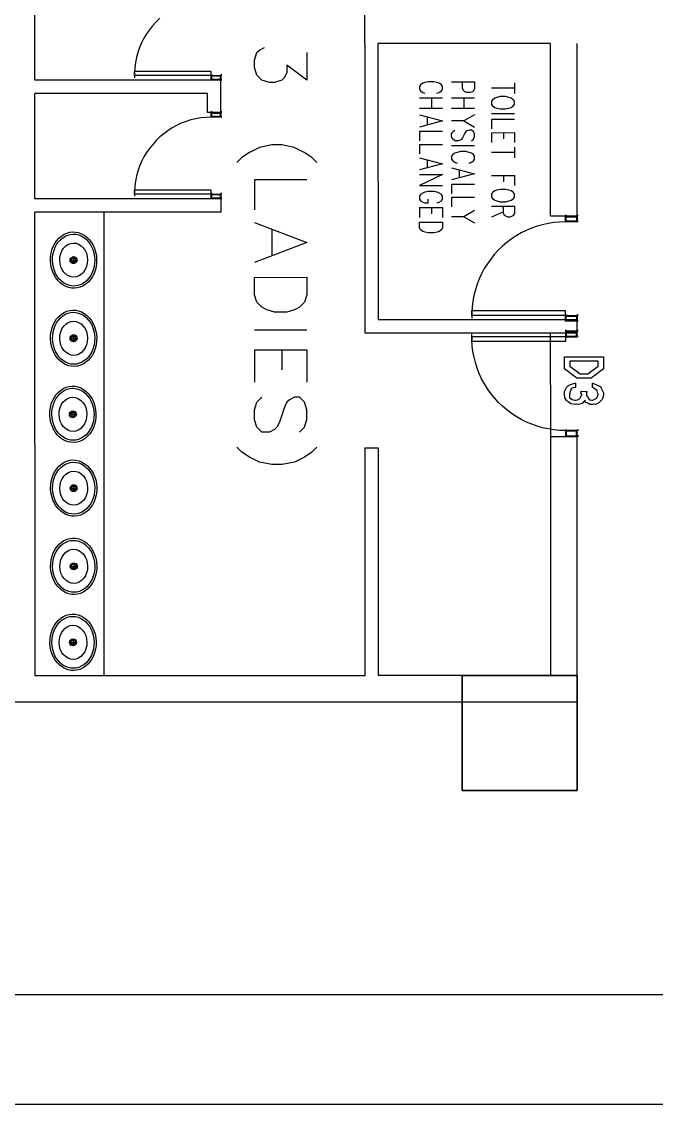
# Model space of a CAD drawing. Extents: x 0 to 23.4, y 0 to 16.5.
# Drawn here: x 17.488 to 18.935, y 0.206 to 2.675 of the extents above; entities that cross this region are included whole.
import ezdxf

# ---------------------------------------------------------------- set-up
doc = ezdxf.new("R2010")
doc.units = 0
doc.layers.get('0').update_dxf_attribs({"linetype": 'CONTINUOUS'})

msp = doc.modelspace()

# ---------------------------------------------------------------- linework, layer by layer
at = {"color": 0}
for points in [[(0.18755, 16.3479), (23.1772, 16.3479), (23.1772, 0.20622), (0.18755, 0.20622), (0.18755, 16.3479)], [(0.43766, 16.0978), (22.9271, 16.0978), (22.9271, 0.45627), (0.43766, 0.45627), (0.43766, 16.0978)], [(18.6113, 2.49382), (18.6087, 2.49729), (18.6037, 2.50082), (18.5987, 2.50256), (18.5912, 2.50429), (18.5788, 2.50429), (18.5713, 2.50256), (18.5663, 2.50076), (18.5613, 2.49729), (18.5587, 2.49376), (18.5587, 2.48676), (18.5613, 2.48329), (18.5663, 2.47976), (18.5713, 2.47803), (18.5788, 2.47629), (18.5912, 2.47629), (18.5987, 2.47803), (18.6037, 2.47982), (18.6087, 2.48329), (18.6113, 2.48682), (18.6113, 2.49382)], [(18.6114, 2.28213), (18.6089, 2.2856), (18.6039, 2.28907), (18.5989, 2.29085), (18.5914, 2.29258), (18.5789, 2.29258), (18.5714, 2.29081), (18.5664, 2.28907), (18.5614, 2.2856), (18.5589, 2.28207), (18.5589, 2.27507), (18.5614, 2.2716), (18.5664, 2.26807), (18.5714, 2.26633), (18.5789, 2.2646), (18.5914, 2.2646), (18.5989, 2.26633), (18.6039, 2.26807), (18.6089, 2.2716), (18.6114, 2.27513), (18.6114, 2.28213)], [(18.3949, 2.21793), (18.4474, 2.21793), (18.4474, 2.20568), (18.445, 2.20047), (18.44, 2.19694), (18.435, 2.19521), (18.4274, 2.19342), (18.415, 2.19342), (18.4075, 2.19521), (18.4025, 2.19694), (18.3975, 2.20042), (18.3949, 2.20568), (18.3949, 2.21793)], [(17.5983, 2.13146), (17.5987, 2.1339), (17.5999, 2.13612), (17.6037, 2.13894), (17.6063, 2.13932), (17.6086, 2.13894), (17.6108, 2.13786), (17.6137, 2.1339), (17.614, 2.13146), (17.6137, 2.12907), (17.6126, 2.12685), (17.6086, 2.12397), (17.6063, 2.12358), (17.6037, 2.12397), (17.6017, 2.12511), (17.5987, 2.12901), (17.5983, 2.13146)], [(17.601, 2.13146), (17.6019, 2.13456), (17.6046, 2.13644), (17.6079, 2.13644), (17.6104, 2.13456), (17.6115, 2.13146), (17.6104, 2.12836), (17.6079, 2.12646), (17.6046, 2.12646), (17.6019, 2.12836), (17.601, 2.13146)], [(18.0185, 2.09212), (18.1381, 2.09218), (18.1381, 2.05231), (18.1325, 2.03521), (18.121, 2.02382), (18.1096, 2.01812), (18.0925, 2.01243), (18.064, 2.01243), (18.0469, 2.01812), (18.0356, 2.02382), (18.0242, 2.03515), (18.0185, 2.05225), (18.0185, 2.09212)], [(17.5985, 1.95318), (17.5987, 1.95562), (17.6, 1.95779), (17.6039, 1.96067), (17.6063, 1.96104), (17.6087, 1.96067), (17.611, 1.95953), (17.6137, 1.95562), (17.6142, 1.95318), (17.6137, 1.95074), (17.6126, 1.94857), (17.6087, 1.94569), (17.6063, 1.94532), (17.6039, 1.94569), (17.6017, 1.94678), (17.5987, 1.95074), (17.5985, 1.95318)], [(17.6011, 1.95318), (17.6021, 1.95628), (17.6047, 1.95817), (17.6079, 1.95817), (17.6106, 1.95628), (17.6115, 1.95318), (17.6106, 1.95008), (17.6079, 1.94819), (17.6047, 1.94819), (17.6021, 1.95008), (17.6011, 1.95318)], [(18.7251, 1.91069), (18.8147, 1.91069), (18.8147, 1.89074), (18.8147, 1.88379), (18.7865, 1.86251), (18.7703, 1.86253), (18.7533, 1.86253), (18.7251, 1.88379), (18.7251, 1.88965), (18.7251, 1.91069)], [(18.7379, 1.90093), (18.7379, 1.89008), (18.7379, 1.88943), (18.761, 1.87229), (18.7704, 1.87229), (18.7789, 1.87229), (18.8019, 1.88943), (18.8019, 1.89031), (18.8019, 1.90093), (18.7379, 1.90093)], [(18.7507, 1.85075), (18.7507, 1.84119), (18.7489, 1.84071), (18.7433, 1.83925), (18.7414, 1.8386), (18.741, 1.83838), (18.7403, 1.83806), (18.7379, 1.82986), (18.7379, 1.8271), (18.7369, 1.82519), (18.7372, 1.81787), (18.7411, 1.81461), (18.7418, 1.81429), (18.7422, 1.81353), (18.7493, 1.81233), (18.7518, 1.81233), (18.7518, 1.81233), (18.7551, 1.81299), (18.7603, 1.81581), (18.761, 1.81646), (18.7608, 1.81651), (18.7628, 1.81999), (18.7649, 1.82471), (18.7649, 1.82622), (18.7643, 1.82633), (18.7629, 1.82872), (18.7638, 1.83192), (18.7635, 1.83253), (18.7763, 1.83143), (18.776, 1.83111), (18.775, 1.82975), (18.7763, 1.83014), (18.7763, 1.83014), (18.7756, 1.82856), (18.7758, 1.82269), (18.779, 1.81868), (18.7796, 1.81776), (18.7793, 1.81679), (18.7821, 1.81261), (18.7876, 1.81233), (18.7896, 1.81233), (18.7897, 1.81213), (18.7979, 1.8156), (18.7985, 1.81625), (18.7986, 1.81629), (18.8019, 1.82362), (18.8019, 1.82601), (18.8012, 1.82676), (18.7992, 1.83535), (18.7986, 1.83599), (18.7979, 1.83567), (18.7942, 1.83761), (18.7901, 1.84099), (18.7892, 1.84119), (18.7892, 1.85075), (18.7904, 1.85047), (18.8068, 1.84358), (18.8081, 1.8425), (18.8081, 1.84056), (18.8114, 1.83458), (18.8147, 1.8285), (18.8147, 1.82644), (18.8142, 1.82503), (18.8119, 1.81521), (18.8115, 1.81429), (18.8107, 1.81293), (18.8035, 1.80632), (18.8026, 1.80583), (18.8011, 1.80464), (18.7957, 1.80225), (18.7919, 1.80279), (18.7907, 1.80279), (18.789, 1.80225), (18.7835, 1.80246), (18.7804, 1.80479), (18.7796, 1.80518), (18.7783, 1.8049), (18.7736, 1.80681), (18.7722, 1.81136), (18.7718, 1.81213), (18.7711, 1.81087), (18.7654, 1.80479), (18.7646, 1.80453), (18.7629, 1.8036), (18.7571, 1.80208), (18.7526, 1.80279), (18.7511, 1.80279), (18.7485, 1.80219), (18.7396, 1.8036), (18.7339, 1.8086), (18.7326, 1.80974), (18.7308, 1.81087), (18.726, 1.8176), (18.7251, 1.82508), (18.7251, 1.82753), (18.7251, 1.83154), (18.7308, 1.8425), (18.7321, 1.84358), (18.7326, 1.84407), (18.7393, 1.84771), (18.7488, 1.85064), (18.7507, 1.85075)], [(17.5968, 1.77983), (17.5972, 1.78228), (17.5983, 1.78444), (17.6022, 1.78733), (17.6047, 1.78771), (17.6071, 1.78733), (17.6093, 1.78618), (17.6122, 1.78228), (17.6126, 1.77983), (17.6122, 1.7774), (17.6111, 1.77522), (17.6071, 1.77235), (17.6047, 1.77197), (17.6022, 1.77235), (17.6001, 1.77344), (17.5972, 1.7774), (17.5968, 1.77983)], [(17.5994, 1.77983), (17.6004, 1.78293), (17.6031, 1.78483), (17.6064, 1.78483), (17.6089, 1.78293), (17.61, 1.77983), (17.6089, 1.77675), (17.6064, 1.77485), (17.6031, 1.77485), (17.6004, 1.77675), (17.5994, 1.77983)], [(17.5986, 1.61139), (17.599, 1.61382), (17.6001, 1.61604), (17.604, 1.61893), (17.6064, 1.61931), (17.6089, 1.61893), (17.6111, 1.61778), (17.6139, 1.61382), (17.6143, 1.61143), (17.6139, 1.609), (17.6128, 1.60678), (17.6089, 1.60394), (17.6064, 1.60351), (17.604, 1.60389), (17.6018, 1.60504), (17.599, 1.609), (17.5986, 1.61139)], [(17.6013, 1.61139), (17.6022, 1.61447), (17.6049, 1.61643), (17.6081, 1.61643), (17.6107, 1.61447), (17.6117, 1.61143), (17.6107, 1.60835), (17.6081, 1.60644), (17.6049, 1.60644), (17.6022, 1.60835), (17.6013, 1.61139)], [(17.5986, 1.43311), (17.599, 1.43554), (17.6001, 1.43772), (17.6042, 1.4406), (17.6065, 1.44097), (17.6089, 1.4406), (17.6111, 1.43946), (17.614, 1.43554), (17.6144, 1.43311), (17.614, 1.43067), (17.6129, 1.4285), (17.6089, 1.42562), (17.6065, 1.42524), (17.6042, 1.42562), (17.6019, 1.42676), (17.599, 1.43067), (17.5986, 1.43311)], [(17.6013, 1.43311), (17.6022, 1.43619), (17.6049, 1.4381), (17.6082, 1.4381), (17.6108, 1.43619), (17.6118, 1.43311), (17.6108, 1.43001), (17.6082, 1.42811), (17.6049, 1.42811), (17.6022, 1.43001), (17.6013, 1.43311)], [(17.5971, 1.25977), (17.5975, 1.26221), (17.5985, 1.26438), (17.6025, 1.26725), (17.6049, 1.26763), (17.6074, 1.26725), (17.6096, 1.26611), (17.6124, 1.26221), (17.6128, 1.25977), (17.6124, 1.25732), (17.6113, 1.25515), (17.6074, 1.25228), (17.6049, 1.2519), (17.6025, 1.25228), (17.6003, 1.25342), (17.5975, 1.25732), (17.5971, 1.25977)], [(17.5997, 1.25977), (17.6007, 1.26286), (17.6033, 1.26476), (17.6065, 1.26476), (17.6092, 1.26286), (17.6101, 1.25977), (17.6092, 1.25667), (17.6065, 1.25478), (17.6033, 1.25478), (17.6007, 1.25667), (17.5997, 1.25977)], [(18.7546, 1.18424), (18.7547, 0.92177), (18.4924, 0.92166), (18.4922, 1.18414), (18.7546, 1.18424)], [(18.7546, 1.18424), (18.7547, 0.92177), (18.4924, 0.92166), (18.4922, 1.18414), (18.7546, 1.18424)], [(18.4922, 1.18414), (18.4924, 0.92166), (18.7547, 0.92177), (18.7546, 1.18424), (18.4922, 1.18414)]]:
    msp.add_lwpolyline(points, close=True, dxfattribs=at)
for points in [[(18.2699, 2.62549), (18.2696, 3.0835)], [(17.5179, 2.54167), (17.5178, 2.78207)], [(17.8026, 2.68278), (17.7942, 2.67464), (17.7864, 2.66601), (17.779, 2.65685), (17.7725, 2.64725), (17.7665, 2.63721), (17.7611, 2.62679), (17.7567, 2.61604), (17.7528, 2.60504), (17.7496, 2.59381), (17.7472, 2.58236), (17.7457, 2.57081), (17.7449, 2.55914), (17.7449, 2.54747)], [(18.2699, 2.62549), (18.2701, 1.96544)], [(18.6936, 2.62571), (18.3, 2.62554)], [(18.3, 2.62554), (18.3003, 1.99567)], [(18.6937, 2.23204), (18.6936, 2.62571)], [(18.7542, 2.23204), (18.754, 2.62571)], [(18.1379, 2.60465), (18.1379, 2.54204), (18.0924, 2.57617), (18.0924, 2.55908), (18.0867, 2.54769), (18.081, 2.54199), (18.0639, 2.53629), (18.0525, 2.53629), (18.0354, 2.54199), (18.024, 2.55339), (18.0183, 2.57042), (18.0183, 2.58751), (18.024, 2.6046), (18.0297, 2.61029), (18.0411, 2.616)], [(17.9199, 2.56153), (17.7449, 2.56147)], [(17.7449, 2.55268), (17.7449, 2.56147)], [(17.9199, 2.55279), (17.7449, 2.55268)], [(17.9199, 2.55279), (17.9199, 2.56153)], [(17.9199, 2.54183), (17.9199, 2.55279)], [(17.9199, 2.54183), (17.9199, 2.55279)], [(17.9199, 2.55279), (17.9417, 2.55279)], [(17.9199, 2.55279), (17.9417, 2.55279)], [(17.9212, 2.55138), (17.9404, 2.55143)], [(17.9212, 2.54318), (17.9212, 2.55138)], [(17.9404, 2.54318), (17.9212, 2.54318)], [(17.9404, 2.55143), (17.9404, 2.54318)], [(17.9417, 2.55279), (17.9417, 2.54183)], [(17.9417, 2.55279), (17.9417, 2.54183)], [(17.9417, 2.54183), (17.5179, 2.54167)], [(17.9417, 2.54183), (17.9199, 2.54183)], [(17.9417, 2.54183), (17.9199, 2.54183)], [(17.9418, 2.46821), (17.9417, 2.54183)], [(18.4347, 2.51187), (18.4397, 2.51361), (18.4447, 2.51714), (18.4472, 2.52061), (18.4472, 2.52761), (18.4447, 2.53114), (18.4397, 2.53461), (18.4347, 2.5364), (18.4274, 2.53814), (18.4147, 2.53814), (18.4072, 2.53635), (18.4022, 2.53461), (18.3974, 2.53108), (18.3949, 2.52761), (18.3949, 2.52061), (18.3974, 2.51708), (18.4022, 2.51361), (18.4072, 2.51187)], [(18.4681, 2.53814), (18.5204, 2.53814), (18.5204, 2.5224), (18.5179, 2.51714), (18.5154, 2.5154), (18.5104, 2.51367), (18.5029, 2.51367), (18.4981, 2.5154), (18.4956, 2.51714), (18.4931, 2.5224), (18.4929, 2.53814)], [(18.6113, 2.52354), (18.5587, 2.52354)], [(18.6113, 2.53581), (18.6113, 2.51129)], [(17.9115, 2.51167), (17.5179, 2.51144)], [(17.5181, 2.27106), (17.5179, 2.51144)], [(17.9117, 2.46821), (17.9115, 2.51167)], [(18.3949, 2.50136), (18.4474, 2.50142)], [(18.4224, 2.50136), (18.4224, 2.47689)], [(18.4681, 2.50142), (18.5204, 2.50142)], [(18.4956, 2.50142), (18.4956, 2.47694)], [(18.4474, 2.47689), (18.3949, 2.47689)], [(18.5206, 2.47694), (18.4681, 2.47689)], [(17.9199, 2.45725), (17.9082, 2.45688), (17.8965, 2.45568), (17.8851, 2.45378), (17.8738, 2.45107), (17.8626, 2.4476), (17.8517, 2.44342), (17.8411, 2.43847), (17.8308, 2.43289), (17.821, 2.4266), (17.8117, 2.41971), (17.8026, 2.41217), (17.7943, 2.40408), (17.7865, 2.3954), (17.7792, 2.38629), (17.7726, 2.37668), (17.7667, 2.36664), (17.7614, 2.35622), (17.7567, 2.34549), (17.7529, 2.33447), (17.7497, 2.32319), (17.7474, 2.31179), (17.7458, 2.30018), (17.745, 2.28857), (17.745, 2.27692)], [(17.9418, 2.46821), (17.9117, 2.46821)], [(17.9199, 2.45725), (17.9199, 2.46821)], [(17.9199, 2.45725), (17.9199, 2.46821)], [(17.9199, 2.46821), (17.9418, 2.46821)], [(17.9199, 2.46821), (17.9418, 2.46821)], [(17.9418, 2.45725), (17.9199, 2.45725)], [(17.9418, 2.45725), (17.9199, 2.45725)], [(17.9212, 2.45861), (17.9212, 2.46685)], [(17.9212, 2.46685), (17.9404, 2.46685)], [(17.9404, 2.45865), (17.9212, 2.45861)], [(17.9404, 2.46685), (17.9404, 2.45865)], [(17.9418, 2.46821), (17.9418, 2.45725)], [(17.9418, 2.46821), (17.9418, 2.45725)], [(18.3949, 2.46289), (18.4474, 2.44889), (18.3949, 2.4349)], [(18.4124, 2.45763), (18.4124, 2.44015)], [(18.4956, 2.44894), (18.4681, 2.44889)], [(18.5206, 2.46294), (18.4956, 2.44894), (18.5206, 2.43494)], [(18.5587, 2.46576), (18.6113, 2.46582)], [(18.6113, 2.45182), (18.5587, 2.45176), (18.5587, 2.43078)], [(18.4474, 2.42443), (18.3949, 2.42437), (18.3949, 2.40338)], [(18.5131, 2.40343), (18.5181, 2.40696), (18.5206, 2.41217), (18.5206, 2.41917), (18.5181, 2.42443), (18.5131, 2.42796), (18.5081, 2.42796), (18.5031, 2.42617), (18.5006, 2.42443), (18.4981, 2.42096), (18.4931, 2.41043), (18.4906, 2.4069), (18.4881, 2.40517), (18.4831, 2.40343), (18.4756, 2.40343), (18.4706, 2.4069), (18.4681, 2.41217), (18.4681, 2.41917), (18.4706, 2.42443), (18.4756, 2.4279)], [(18.5587, 2.42204), (18.6113, 2.4221), (18.6113, 2.39931)], [(18.5587, 2.42204), (18.5587, 2.39931)], [(18.5862, 2.42204), (18.5862, 2.40804)], [(18.1607, 2.35411), (18.1493, 2.3655), (18.1322, 2.3769), (18.1094, 2.38824), (18.081, 2.39393), (18.0582, 2.39393), (18.0297, 2.38824), (18.0069, 2.37685), (17.9899, 2.36546), (17.9785, 2.35406)], [(18.4474, 2.39464), (18.3949, 2.39464), (18.3949, 2.37364)], [(18.4681, 2.3929), (18.5206, 2.39296)], [(18.5081, 2.35271), (18.5131, 2.35444), (18.5181, 2.35796), (18.5206, 2.36143), (18.5206, 2.36843), (18.5181, 2.37196), (18.5131, 2.37543), (18.5081, 2.37717), (18.5006, 2.37896), (18.4881, 2.3789), (18.4806, 2.37717), (18.4756, 2.37543), (18.4706, 2.3719), (18.4681, 2.36843), (18.4681, 2.36143), (18.4706, 2.35792), (18.4756, 2.35444), (18.4806, 2.35271)], [(18.6113, 2.37657), (18.5587, 2.37657)], [(18.6113, 2.38883), (18.6114, 2.36431)], [(18.3949, 2.3649), (18.4474, 2.35092), (18.3949, 2.33692)], [(18.4124, 2.35965), (18.4124, 2.34218)], [(18.3949, 2.32639), (18.4474, 2.32644), (18.3949, 2.30192), (18.4474, 2.30192)], [(18.4681, 2.34218), (18.5206, 2.32818), (18.4681, 2.31418)], [(18.4856, 2.33692), (18.4856, 2.31944)], [(18.5587, 2.32406), (18.6114, 2.32411), (18.6114, 2.30132)], [(18.5862, 2.32406), (18.5862, 2.31006)], [(18.1379, 2.31424), (18.0183, 2.31418), (18.0185, 2.24588)], [(18.5206, 2.30371), (18.4681, 2.30371), (18.4681, 2.28271)], [(17.92, 2.2909), (17.7449, 2.29085)], [(17.7449, 2.28213), (17.7449, 2.29085)], [(17.92, 2.28217), (17.7449, 2.28213)], [(17.92, 2.28217), (17.92, 2.2909)], [(17.92, 2.27121), (17.92, 2.28217)], [(17.92, 2.27121), (17.92, 2.28217)], [(17.92, 2.28217), (17.9418, 2.28217)], [(17.92, 2.28217), (17.9418, 2.28217)], [(17.9214, 2.27262), (17.9214, 2.28082)], [(17.9214, 2.28082), (17.9404, 2.28082)], [(17.9404, 2.27262), (17.9214, 2.27262)], [(17.9404, 2.28082), (17.9404, 2.27262)], [(17.9418, 2.28217), (17.9418, 2.27126)], [(17.9418, 2.28217), (17.9418, 2.27126)], [(18.4349, 2.26167), (18.4399, 2.26346), (18.4449, 2.26693), (18.4474, 2.27046), (18.4474, 2.27746), (18.4449, 2.28093), (18.4399, 2.28444), (18.4349, 2.28618), (18.4274, 2.28792), (18.4149, 2.28792), (18.4074, 2.28618), (18.4024, 2.2844), (18.3974, 2.28093), (18.3949, 2.2774), (18.3949, 2.2704), (18.3974, 2.26693), (18.4024, 2.2634), (18.4074, 2.26167), (18.415, 2.26167), (18.4149, 2.2704)], [(18.5206, 2.27399), (18.4681, 2.27393), (18.4681, 2.25293)], [(17.9418, 2.27126), (17.5181, 2.27106)], [(17.9418, 2.27126), (17.92, 2.27121)], [(17.9418, 2.27126), (17.92, 2.27121)], [(17.9418, 2.27126), (17.9419, 2.24104)], [(18.3949, 2.25114), (18.4474, 2.25119), (18.4474, 2.22846)], [(18.3949, 2.25114), (18.3949, 2.2284)], [(18.4224, 2.25119), (18.4224, 2.23719)], [(18.5589, 2.25407), (18.6114, 2.25412), (18.6114, 2.23833), (18.6089, 2.23313), (18.6064, 2.23133), (18.6014, 2.2296), (18.5964, 2.2296), (18.5914, 2.23133), (18.5889, 2.23307), (18.5864, 2.23833), (18.5864, 2.25407)], [(17.9419, 2.24104), (17.5181, 2.24089)], [(17.5185, 1.18343), (17.5181, 2.24089)], [(17.676, 1.18354), (17.6756, 2.24094)], [(18.4956, 2.23019), (18.4681, 2.23019)], [(18.5206, 2.24419), (18.4956, 2.23019), (18.5206, 2.21619)], [(18.5864, 2.24186), (18.5589, 2.2296)], [(18.6937, 2.23204), (18.7542, 2.23204)], [(18.7275, 2.21869), (18.7275, 2.23204)], [(18.7275, 2.21869), (18.7275, 2.23204)], [(18.7275, 2.23204), (18.7542, 2.23204)], [(18.7275, 2.23204), (18.7542, 2.23204)], [(18.7292, 2.22038), (18.7292, 2.23036)], [(18.7292, 2.23036), (18.7525, 2.23036)], [(18.7525, 2.23036), (18.7525, 2.22038)], [(18.7542, 2.23204), (18.7542, 2.21869)], [(18.7542, 2.23204), (18.7542, 2.21869)], [(18.0185, 2.21739), (18.1381, 2.17188), (18.0185, 2.12631)], [(18.0583, 2.20031), (18.0583, 2.14339)], [(18.7275, 2.21869), (18.7143, 2.21826), (18.7013, 2.21707), (18.6882, 2.21506), (18.6754, 2.21224), (18.6628, 2.20861), (18.6504, 2.20426), (18.6383, 2.19911), (18.6265, 2.19325), (18.6151, 2.18668), (18.6042, 2.17942), (18.5938, 2.1715), (18.5838, 2.16297), (18.5743, 2.15381), (18.5654, 2.1441), (18.5572, 2.1339), (18.5496, 2.12315), (18.5426, 2.11199), (18.5365, 2.10042), (18.531, 2.08849), (18.5263, 2.07622), (18.5222, 2.06369), (18.519, 2.05094), (18.5167, 2.03803), (18.515, 2.02501), (18.5142, 2.01187), (18.5142, 1.99875)], [(18.7542, 2.21869), (18.7275, 2.21869)], [(18.7542, 2.21869), (18.7275, 2.21869)], [(18.7525, 2.22038), (18.7292, 2.22038)], [(17.5569, 2.155), (17.5597, 2.16233), (17.5632, 2.16922), (17.5675, 2.17567)], [(17.5617, 2.15403), (17.5643, 2.16069), (17.5675, 2.16699), (17.5717, 2.17285)], [(17.5675, 2.17567), (17.5726, 2.18138), (17.5783, 2.18631), (17.5847, 2.19038)], [(17.5717, 2.17285), (17.5764, 2.178), (17.5817, 2.18251), (17.5875, 2.18614)], [(17.5847, 2.19038), (17.5908, 2.19314), (17.5974, 2.19493), (17.6042, 2.19569)], [(17.5875, 2.18614), (17.5932, 2.18858), (17.5992, 2.19015), (17.6054, 2.19069)], [(17.6042, 2.19569), (17.6108, 2.19536), (17.6175, 2.19401), (17.6239, 2.19168)], [(17.6054, 2.19069), (17.6115, 2.19032), (17.6175, 2.18896), (17.6232, 2.18668)], [(17.6232, 2.18668), (17.6293, 2.18317), (17.6347, 2.17887), (17.6396, 2.17389)], [(17.6239, 2.19168), (17.6304, 2.18799), (17.6365, 2.18343), (17.6419, 2.17811)], [(17.6396, 2.17389), (17.6439, 2.16812), (17.6474, 2.16189), (17.6501, 2.15533)], [(17.6419, 2.17811), (17.6467, 2.17193), (17.6507, 2.16525), (17.6537, 2.15815)], [(17.5536, 2.12978), (17.5539, 2.13829), (17.555, 2.14675), (17.5569, 2.155)], [(17.5582, 2.13075), (17.5585, 2.13861), (17.5597, 2.14643), (17.5617, 2.15403)], [(17.5769, 2.14638), (17.5796, 2.15289), (17.5835, 2.15875)], [(17.5835, 2.15875), (17.5883, 2.16368), (17.594, 2.16749)], [(17.594, 2.16749), (17.5997, 2.16965), (17.6058, 2.17042)], [(17.6058, 2.17042), (17.6118, 2.16976), (17.6175, 2.16775)], [(17.6175, 2.16775), (17.6233, 2.16407), (17.6283, 2.15929)], [(17.6283, 2.15929), (17.6324, 2.15349), (17.6353, 2.14708)], [(17.6501, 2.15533), (17.6524, 2.14779), (17.6537, 2.14003), (17.6543, 2.13217)], [(17.6537, 2.15815), (17.6564, 2.15007), (17.6581, 2.14165), (17.6588, 2.13319)], [(17.5586, 2.10476), (17.5561, 2.1129), (17.5544, 2.12125), (17.5536, 2.12978)], [(17.5624, 2.10764), (17.5601, 2.11518), (17.5587, 2.12294), (17.5582, 2.13075)], [(17.5746, 2.13112), (17.5751, 2.13883), (17.5769, 2.14638)], [(17.5772, 2.11589), (17.5753, 2.12337), (17.5746, 2.13112)], [(17.601, 2.13146), (17.6115, 2.13146)], [(17.6063, 2.13672), (17.6063, 2.12625)], [(17.6353, 2.14708), (17.6372, 2.13954), (17.6379, 2.13183)], [(17.6379, 2.13183), (17.6374, 2.12414), (17.6356, 2.1166)], [(17.6543, 2.13217), (17.654, 2.12429), (17.6528, 2.11654), (17.6508, 2.10894)], [(17.6588, 2.13319), (17.6586, 2.12468), (17.6575, 2.11621), (17.6556, 2.10792)], [(17.5706, 2.08485), (17.5657, 2.09099), (17.5618, 2.09765), (17.5586, 2.10476)], [(17.5729, 2.08908), (17.5686, 2.09483), (17.5651, 2.10107), (17.5624, 2.10764)], [(17.5842, 2.10368), (17.5801, 2.10949), (17.5772, 2.11589)], [(17.5949, 2.09521), (17.589, 2.0989), (17.5842, 2.10368)], [(17.629, 2.10417), (17.6242, 2.09928), (17.6185, 2.09549)], [(17.6356, 2.1166), (17.6328, 2.11008), (17.629, 2.10417)], [(17.6508, 2.10894), (17.6482, 2.10226), (17.6449, 2.09592), (17.6408, 2.09006)], [(17.6556, 2.10792), (17.6528, 2.10064), (17.6493, 2.09375), (17.6449, 2.08729)], [(17.5886, 2.07129), (17.5819, 2.07497), (17.5758, 2.07949), (17.5706, 2.08485)], [(17.5892, 2.07628), (17.5832, 2.07975), (17.5776, 2.0841), (17.5729, 2.08908)], [(17.6071, 2.07221), (17.601, 2.07264), (17.5949, 2.074), (17.5892, 2.07628)], [(17.6067, 2.0925), (17.6006, 2.09315), (17.5949, 2.09521)], [(17.6185, 2.09549), (17.6128, 2.09332), (17.6067, 2.0925)], [(17.6249, 2.07676), (17.6192, 2.07433), (17.6132, 2.07281), (17.6071, 2.07221)], [(17.6408, 2.09006), (17.6361, 2.0849), (17.6308, 2.08046), (17.6249, 2.07676)], [(17.6449, 2.08729), (17.6399, 2.0816), (17.6342, 2.07667), (17.6278, 2.0726)], [(17.6083, 2.06728), (17.6015, 2.06754), (17.595, 2.0689), (17.5886, 2.07129)], [(17.6278, 2.0726), (17.6215, 2.06976), (17.615, 2.06799), (17.6083, 2.06728)], [(17.5676, 1.99735), (17.5726, 2.00304), (17.5783, 2.00797), (17.5849, 2.0121)], [(17.5717, 1.99457), (17.5764, 1.99972), (17.5818, 2.00418), (17.5876, 2.00786)], [(17.5849, 2.0121), (17.591, 2.01486), (17.5975, 2.01665), (17.6042, 2.01736)], [(17.5876, 2.00786), (17.5933, 2.01031), (17.5993, 2.01183), (17.6054, 2.01243)], [(17.6042, 2.01736), (17.611, 2.01708), (17.6175, 2.01574), (17.6239, 2.01335)], [(17.6054, 2.01243), (17.6117, 2.01199), (17.6176, 2.01064), (17.6233, 2.00836)], [(17.6233, 2.00836), (17.6293, 2.00489), (17.6349, 2.0006), (17.6396, 1.99556)], [(17.6239, 2.01335), (17.6306, 2.00971), (17.6367, 2.00515), (17.6419, 1.99978)], [(18.7276, 2.01585), (18.514, 2.01579)], [(18.514, 2.0051), (18.514, 2.01579)], [(18.7276, 2.00521), (18.514, 2.0051)], [(18.7276, 2.00521), (18.7276, 2.01585)], [(18.7276, 1.99186), (18.7276, 2.00521)], [(18.7276, 1.99186), (18.7276, 2.00521)], [(18.7276, 2.00521), (18.7543, 2.00521)], [(18.7276, 2.00521), (18.7543, 2.00521)], [(18.7293, 1.99349), (18.7293, 2.00353)], [(18.7293, 2.00353), (18.7526, 2.00353)], [(18.7526, 2.00353), (18.7526, 1.99349)], [(18.7543, 2.00521), (18.7543, 1.99186)], [(18.7543, 2.00521), (18.7543, 1.99186)], [(17.5538, 1.95144), (17.5539, 1.95996), (17.555, 1.96843), (17.5571, 1.97672)], [(17.5571, 1.97672), (17.5597, 1.984), (17.5633, 1.99094), (17.5676, 1.99735)], [(17.5583, 1.95247), (17.5586, 1.96035), (17.5597, 1.9681), (17.5618, 1.97569)], [(17.5618, 1.97569), (17.5643, 1.98236), (17.5676, 1.98872), (17.5717, 1.99457)], [(17.5769, 1.9681), (17.5797, 1.97456), (17.5836, 1.98047)], [(17.5836, 1.98047), (17.5883, 1.98535), (17.594, 1.98915)], [(17.594, 1.98915), (17.5997, 1.99132), (17.6058, 1.99214)], [(17.6058, 1.99214), (17.6119, 1.99149), (17.6176, 1.98942)], [(17.6176, 1.98942), (17.6235, 1.98579), (17.6283, 1.98096)], [(17.6283, 1.98096), (17.6324, 1.97515), (17.6353, 1.96875)], [(17.6396, 1.99556), (17.6439, 1.98981), (17.6475, 1.98361), (17.6503, 1.977)], [(17.6419, 1.99978), (17.6468, 1.99365), (17.6508, 1.98699), (17.6539, 1.97987)], [(17.6503, 1.977), (17.6524, 1.96946), (17.6537, 1.96169), (17.6543, 1.95389)], [(17.6539, 1.97987), (17.6565, 1.97174), (17.6582, 1.96338), (17.6589, 1.95486)], [(18.3003, 1.99567), (18.7543, 1.99582)], [(18.7543, 1.99186), (18.7276, 1.99186)], [(18.7543, 1.99186), (18.7276, 1.99186)], [(18.7526, 1.99349), (18.7293, 1.99349)], [(18.7543, 1.96565), (18.7543, 1.99582)], [(17.5587, 1.92649), (17.5561, 1.93463), (17.5544, 1.94299), (17.5538, 1.95144)], [(17.5624, 1.92931), (17.5601, 1.9369), (17.5587, 1.94461), (17.5583, 1.95247)], [(17.5746, 1.95281), (17.5751, 1.96056), (17.5769, 1.9681)], [(17.5774, 1.93761), (17.5754, 1.9451), (17.5746, 1.95281)], [(17.6011, 1.95318), (17.6115, 1.95318)], [(17.6063, 1.95844), (17.6063, 1.94792)], [(17.6353, 1.96875), (17.6372, 1.96126), (17.6379, 1.95356)], [(17.6379, 1.95356), (17.6374, 1.94581), (17.6357, 1.93826)], [(17.6543, 1.95389), (17.654, 1.94601), (17.6529, 1.93821), (17.6508, 1.93061)], [(17.6589, 1.95486), (17.6588, 1.94635), (17.6575, 1.93793), (17.6556, 1.92964)], [(18.0186, 1.97254), (18.1382, 1.9726)], [(18.2701, 1.96544), (18.7543, 1.96565)], [(18.7276, 1.74274), (18.7146, 1.74311), (18.7015, 1.74436), (18.6885, 1.74636), (18.6756, 1.74914), (18.6629, 1.75271), (18.6506, 1.75711), (18.6385, 1.76221), (18.6268, 1.76807), (18.6153, 1.77463), (18.6044, 1.78185), (18.5939, 1.78976), (18.5839, 1.79833), (18.5744, 1.80746), (18.5656, 1.81717), (18.5574, 1.82742), (18.5497, 1.83811), (18.5428, 1.84928), (18.5365, 1.86083), (18.5311, 1.87278), (18.5263, 1.88504), (18.5224, 1.89757), (18.5192, 1.91026), (18.5167, 1.92324), (18.515, 1.93625), (18.5142, 1.94937), (18.5142, 1.96251)], [(18.7276, 1.95622), (18.5142, 1.95617)], [(18.5142, 1.95617), (18.5142, 1.94547)], [(18.694, 1.72944), (18.6939, 1.9656)], [(18.7543, 1.96957), (18.7276, 1.96957)], [(18.7543, 1.96957), (18.7276, 1.96957)], [(18.7276, 1.96957), (18.7276, 1.95622)], [(18.7276, 1.96957), (18.7276, 1.95622)], [(18.7276, 1.95622), (18.7543, 1.95628)], [(18.7276, 1.95622), (18.7543, 1.95628)], [(18.7276, 1.95622), (18.7276, 1.94558)], [(18.7526, 1.96793), (18.7293, 1.96793)], [(18.7293, 1.96793), (18.7293, 1.9579)], [(18.7293, 1.9579), (18.7526, 1.9579)], [(18.7526, 1.9579), (18.7526, 1.96793)], [(18.7543, 1.95628), (18.7543, 1.96957)], [(18.7543, 1.95628), (18.7543, 1.96957)], [(17.5706, 1.90653), (17.5658, 1.91271), (17.5618, 1.91938), (17.5587, 1.92649)], [(17.5729, 1.91081), (17.5687, 1.91656), (17.5651, 1.92275), (17.5624, 1.92931)], [(17.5842, 1.92535), (17.5801, 1.93115), (17.5774, 1.93761)], [(17.629, 1.92589), (17.6243, 1.92101), (17.6185, 1.91715)], [(17.6357, 1.93826), (17.6329, 1.93175), (17.629, 1.92589)], [(17.6508, 1.93061), (17.6483, 1.92393), (17.645, 1.91764), (17.6408, 1.91178)], [(17.6556, 1.92964), (17.6528, 1.92236), (17.6493, 1.91542), (17.645, 1.90896)], [(18.0186, 1.92697), (18.1382, 1.92703), (18.1382, 1.85303)], [(18.0186, 1.92697), (18.0186, 1.85297)], [(18.0812, 1.92703), (18.0812, 1.88146)], [(18.7276, 1.94558), (18.5142, 1.94547)], [(17.5888, 1.89296), (17.5821, 1.89665), (17.576, 1.90121), (17.5706, 1.90653)], [(17.5893, 1.89794), (17.5832, 1.90147), (17.5778, 1.90576), (17.5729, 1.91081)], [(17.595, 1.91689), (17.5892, 1.92057), (17.5842, 1.92535)], [(17.6068, 1.91422), (17.6007, 1.91488), (17.595, 1.91689)], [(17.6185, 1.91715), (17.6128, 1.91499), (17.6068, 1.91422)], [(17.6408, 1.91178), (17.6361, 1.90662), (17.6308, 1.90218), (17.625, 1.89849)], [(17.645, 1.90896), (17.6399, 1.90326), (17.6342, 1.89833), (17.6278, 1.89426)], [(17.6083, 1.88894), (17.6017, 1.88926), (17.595, 1.89063), (17.5888, 1.89296)], [(17.6071, 1.89393), (17.601, 1.89432), (17.595, 1.89567), (17.5893, 1.89794)], [(17.625, 1.89849), (17.6193, 1.89606), (17.6133, 1.89447), (17.6071, 1.89393)], [(17.6278, 1.89426), (17.6217, 1.8915), (17.6151, 1.88971), (17.6083, 1.88894)], [(17.566, 1.824), (17.5711, 1.82969), (17.5768, 1.83464), (17.5832, 1.83876)], [(17.5701, 1.82124), (17.5749, 1.82639), (17.5801, 1.83083), (17.5861, 1.83453)], [(17.5832, 1.83876), (17.5893, 1.84153), (17.5958, 1.84332), (17.6026, 1.84403)], [(17.5861, 1.83453), (17.5918, 1.83697), (17.5978, 1.83849), (17.6039, 1.83908)], [(17.6026, 1.84403), (17.6094, 1.84375), (17.616, 1.84239), (17.6224, 1.84)], [(17.6039, 1.83908), (17.61, 1.83865), (17.616, 1.83729), (17.6218, 1.83501)], [(17.6218, 1.83501), (17.6278, 1.83154), (17.6332, 1.82721), (17.6381, 1.82221)], [(17.6224, 1.84), (17.629, 1.83632), (17.635, 1.83182), (17.6404, 1.82644)], [(17.5521, 1.7781), (17.5524, 1.78662), (17.5535, 1.79508), (17.5554, 1.80339)], [(17.5554, 1.80339), (17.5582, 1.81065), (17.5617, 1.8176), (17.566, 1.824)], [(17.5601, 1.80236), (17.5628, 1.80903), (17.566, 1.81538), (17.5701, 1.82124)], [(17.5754, 1.79476), (17.5782, 1.80122), (17.5819, 1.80713)], [(17.5819, 1.80713), (17.5868, 1.81201), (17.5925, 1.81581)], [(17.5925, 1.81581), (17.5982, 1.81799), (17.6043, 1.81879)], [(17.6043, 1.81879), (17.6103, 1.81814), (17.6161, 1.81608)], [(17.6161, 1.81608), (17.6218, 1.81239), (17.6268, 1.80761)], [(17.6268, 1.80761), (17.6308, 1.80181), (17.6338, 1.79542)], [(17.6381, 1.82221), (17.6424, 1.81646), (17.6458, 1.81028), (17.6486, 1.80365)], [(17.6404, 1.82644), (17.6451, 1.82032), (17.6492, 1.81364), (17.6522, 1.80653)], [(17.6486, 1.80365), (17.6508, 1.79611), (17.6522, 1.78836), (17.6528, 1.78054)], [(17.6522, 1.80653), (17.6549, 1.79839), (17.6565, 1.79004), (17.6572, 1.78153)], [(18.1211, 1.7391), (18.1325, 1.75049), (18.1382, 1.76758), (18.1382, 1.79036), (18.1325, 1.80746), (18.1211, 1.81885), (18.1097, 1.81885), (18.0983, 1.81315), (18.0926, 1.80746), (18.0869, 1.79606), (18.0756, 1.76188), (18.0699, 1.75049), (18.0642, 1.74479), (18.0528, 1.7391), (18.0357, 1.7391), (18.0243, 1.75049), (18.0186, 1.76753), (18.0186, 1.79031), (18.0243, 1.8074), (18.0357, 1.81879)], [(17.5571, 1.75315), (17.5546, 1.76124), (17.5528, 1.76964), (17.5521, 1.7781)], [(17.5567, 1.77914), (17.5569, 1.787), (17.5581, 1.79476), (17.5601, 1.80236)], [(17.5608, 1.75597), (17.5586, 1.76357), (17.5572, 1.77126), (17.5567, 1.77914)], [(17.5731, 1.77946), (17.5736, 1.78717), (17.5754, 1.79476)], [(17.5757, 1.76426), (17.5738, 1.77175), (17.5731, 1.77946)], [(17.5994, 1.77983), (17.61, 1.77983)], [(17.6047, 1.7851), (17.6047, 1.77458)], [(17.6338, 1.79542), (17.6357, 1.78792), (17.6364, 1.78022)], [(17.6364, 1.78022), (17.6358, 1.77246), (17.634, 1.76492)], [(17.6528, 1.78054), (17.6525, 1.77268), (17.6513, 1.76486), (17.6493, 1.75726)], [(17.6572, 1.78153), (17.6571, 1.773), (17.656, 1.7646), (17.654, 1.75629)], [(17.569, 1.73318), (17.5643, 1.73936), (17.5603, 1.74604), (17.5571, 1.75315)], [(17.5714, 1.73747), (17.5671, 1.74317), (17.5636, 1.7494), (17.5608, 1.75597)], [(17.5826, 1.75201), (17.5786, 1.75782), (17.5757, 1.76426)], [(17.634, 1.76492), (17.6312, 1.7584), (17.6275, 1.75256)], [(17.6493, 1.75726), (17.6467, 1.7506), (17.6433, 1.74431), (17.6393, 1.73844)], [(17.654, 1.75629), (17.6513, 1.74903), (17.6478, 1.74208), (17.6433, 1.73562)], [(17.5871, 1.71963), (17.5804, 1.72331), (17.5744, 1.72786), (17.569, 1.73318)], [(17.5876, 1.72461), (17.5817, 1.72814), (17.5761, 1.73242), (17.5714, 1.73747)], [(17.5933, 1.74354), (17.5875, 1.74724), (17.5826, 1.75201)], [(17.6051, 1.74089), (17.599, 1.74154), (17.5933, 1.74354)], [(17.6169, 1.74382), (17.6113, 1.74164), (17.6051, 1.74089)], [(17.6275, 1.75256), (17.6226, 1.74767), (17.6169, 1.74382)], [(17.6393, 1.73844), (17.6346, 1.73329), (17.6292, 1.72885), (17.6233, 1.72515)], [(17.6433, 1.73562), (17.6383, 1.72993), (17.6326, 1.72499), (17.6262, 1.72092)], [(18.694, 1.72944), (18.7544, 1.72944)], [(18.6943, 1.18397), (18.694, 1.72944)], [(18.7544, 1.74274), (18.7276, 1.74274)], [(18.7544, 1.74274), (18.7276, 1.74274)], [(18.7276, 1.74274), (18.7276, 1.72939)], [(18.7276, 1.74274), (18.7276, 1.72939)], [(18.7276, 1.72939), (18.7544, 1.72939)], [(18.7276, 1.72939), (18.7544, 1.72939)], [(18.7528, 1.74104), (18.7294, 1.74104)], [(18.7294, 1.74104), (18.7294, 1.73107)], [(18.7294, 1.73107), (18.7528, 1.73107)], [(18.7528, 1.73107), (18.7528, 1.74104)], [(18.7544, 1.72939), (18.7544, 1.74274)], [(18.7544, 1.72939), (18.7544, 1.74274)], [(18.7547, 1.12364), (18.7544, 1.72944)], [(17.6068, 1.7156), (17.6, 1.71593), (17.5935, 1.71729), (17.5871, 1.71963)], [(17.6056, 1.7206), (17.5994, 1.72097), (17.5933, 1.72233), (17.5876, 1.72461)], [(17.6233, 1.72515), (17.6176, 1.72271), (17.6117, 1.72114), (17.6056, 1.7206)], [(17.6262, 1.72092), (17.62, 1.71815), (17.6135, 1.71636), (17.6068, 1.7156)], [(18.161, 1.70497), (18.1496, 1.69358), (18.1325, 1.68218), (18.1099, 1.67079), (18.0814, 1.6651), (18.0585, 1.66504), (18.03, 1.67074), (18.0072, 1.68212), (17.9901, 1.69353), (17.9787, 1.70492)], [(18.2701, 1.70301), (18.3004, 1.70301)], [(18.2701, 1.70301), (18.2704, 1.18376)], [(18.3004, 1.70301), (18.3006, 1.18381)], [(17.5572, 1.63493), (17.5599, 1.64225), (17.5635, 1.64914), (17.5678, 1.6556)], [(17.5678, 1.6556), (17.5728, 1.66129), (17.5786, 1.66624), (17.585, 1.67031)], [(17.5719, 1.65283), (17.5765, 1.65799), (17.5818, 1.66243), (17.5878, 1.66612)], [(17.585, 1.67031), (17.5911, 1.67307), (17.5976, 1.67486), (17.6043, 1.67562)], [(17.5878, 1.66612), (17.5935, 1.66857), (17.5994, 1.67008), (17.6056, 1.67063)], [(17.6043, 1.67562), (17.6111, 1.67529), (17.6178, 1.67399), (17.624, 1.6716)], [(17.6056, 1.67063), (17.6118, 1.67025), (17.6178, 1.66889), (17.6235, 1.66661)], [(17.6235, 1.66661), (17.6294, 1.66314), (17.635, 1.65881), (17.6399, 1.65381)], [(17.624, 1.6716), (17.6307, 1.66792), (17.6368, 1.66336), (17.6421, 1.65804)], [(17.6421, 1.65804), (17.6469, 1.65192), (17.6508, 1.64524), (17.654, 1.63813)], [(17.5539, 1.60969), (17.554, 1.61822), (17.5551, 1.62668), (17.5572, 1.63493)], [(17.5585, 1.61074), (17.5587, 1.6186), (17.5599, 1.62636), (17.5618, 1.63396)], [(17.5618, 1.63396), (17.5644, 1.64063), (17.5678, 1.64692), (17.5719, 1.65283)], [(17.5771, 1.62631), (17.5799, 1.63282), (17.5838, 1.63867)], [(17.5838, 1.63867), (17.5886, 1.64361), (17.5943, 1.6474)], [(17.5943, 1.6474), (17.6, 1.64958), (17.606, 1.65033)], [(17.606, 1.65033), (17.6121, 1.64974), (17.6178, 1.64768)], [(17.6178, 1.64768), (17.6236, 1.64399), (17.6285, 1.63921)], [(17.6285, 1.63921), (17.6325, 1.6334), (17.6354, 1.62701)], [(17.6399, 1.65381), (17.644, 1.64806), (17.6476, 1.64182), (17.6503, 1.63525)], [(17.6503, 1.63525), (17.6525, 1.62771), (17.654, 1.61996), (17.6544, 1.61208)], [(17.654, 1.63813), (17.6567, 1.62999), (17.6582, 1.62164), (17.659, 1.61312)], [(17.5589, 1.58469), (17.5563, 1.59283), (17.5546, 1.60118), (17.5539, 1.60969)], [(17.5625, 1.58757), (17.5603, 1.59511), (17.559, 1.60286), (17.5585, 1.61074)], [(17.5747, 1.61106), (17.5753, 1.61876), (17.5771, 1.62631)], [(17.5774, 1.59581), (17.5754, 1.60335), (17.5747, 1.61106)], [(17.6013, 1.61139), (17.6117, 1.61143)], [(17.6064, 1.61664), (17.6064, 1.60618)], [(17.6354, 1.62701), (17.6374, 1.61951), (17.6382, 1.61176)], [(17.6382, 1.61176), (17.6376, 1.60406), (17.6358, 1.59651)], [(17.6544, 1.61208), (17.6542, 1.60428), (17.6531, 1.59646), (17.6511, 1.58886)], [(17.659, 1.61312), (17.6589, 1.6046), (17.6578, 1.59614), (17.6557, 1.58789)], [(17.5707, 1.56478), (17.566, 1.57096), (17.5619, 1.57764), (17.5589, 1.58469)], [(17.5731, 1.56901), (17.5689, 1.57476), (17.5653, 1.581), (17.5625, 1.58757)], [(17.5843, 1.58361), (17.5804, 1.58942), (17.5774, 1.59581)], [(17.5951, 1.57514), (17.5893, 1.57883), (17.5843, 1.58361)], [(17.6292, 1.58415), (17.6243, 1.57921), (17.6186, 1.57542)], [(17.6358, 1.59651), (17.6331, 1.59), (17.6292, 1.58415)], [(17.6511, 1.58886), (17.6485, 1.58219), (17.6451, 1.5759), (17.641, 1.57004)], [(17.6557, 1.58789), (17.6531, 1.58057), (17.6494, 1.57368), (17.6451, 1.56722)], [(17.5888, 1.55122), (17.5822, 1.5549), (17.5761, 1.55946), (17.5707, 1.56478)], [(17.5894, 1.55621), (17.5833, 1.55974), (17.5779, 1.56401), (17.5731, 1.56901)], [(17.6074, 1.55219), (17.6011, 1.55257), (17.5951, 1.55393), (17.5894, 1.55621)], [(17.6069, 1.57249), (17.6008, 1.57314), (17.5951, 1.57514)], [(17.6186, 1.57542), (17.6129, 1.57324), (17.6069, 1.57249)], [(17.6251, 1.55675), (17.6194, 1.55425), (17.6135, 1.55274), (17.6074, 1.55219)], [(17.641, 1.57004), (17.6364, 1.56483), (17.631, 1.56039), (17.6251, 1.55675)], [(17.6451, 1.56722), (17.6401, 1.56153), (17.6343, 1.55658), (17.6279, 1.55251)], [(17.6086, 1.54719), (17.6018, 1.54753), (17.5951, 1.54889), (17.5888, 1.55122)], [(17.6279, 1.55251), (17.6218, 1.54975), (17.6153, 1.54796), (17.6086, 1.54719)], [(17.5679, 1.47732), (17.5729, 1.48296), (17.5786, 1.4879), (17.585, 1.49203)], [(17.5719, 1.4745), (17.5767, 1.47965), (17.5819, 1.4841), (17.5879, 1.48779)], [(17.585, 1.49203), (17.5912, 1.49479), (17.5978, 1.49658), (17.6044, 1.49735)], [(17.5879, 1.48779), (17.5935, 1.49024), (17.5994, 1.49175), (17.6057, 1.49235)], [(17.6044, 1.49735), (17.6111, 1.49701), (17.6178, 1.49567), (17.6242, 1.49328)], [(17.6057, 1.49235), (17.6118, 1.49197), (17.6178, 1.49061), (17.6236, 1.48833)], [(17.6236, 1.48833), (17.6296, 1.48481), (17.635, 1.48053), (17.6399, 1.47547)], [(17.6242, 1.49328), (17.6308, 1.48964), (17.6368, 1.48508), (17.6422, 1.47971)], [(17.5574, 1.45665), (17.56, 1.46392), (17.5635, 1.47086), (17.5679, 1.47732)], [(17.5619, 1.45568), (17.5644, 1.46235), (17.5679, 1.46864), (17.5719, 1.4745)], [(17.5771, 1.44803), (17.5799, 1.45449), (17.5839, 1.46039)], [(17.5839, 1.46039), (17.5886, 1.46528), (17.5943, 1.46907)], [(17.5943, 1.46907), (17.6, 1.47125), (17.6061, 1.47206)], [(17.6061, 1.47206), (17.6121, 1.4714), (17.6179, 1.46935)], [(17.6179, 1.46935), (17.6238, 1.46571), (17.6286, 1.46089)], [(17.6286, 1.46089), (17.6326, 1.45514), (17.6356, 1.44868)], [(17.6399, 1.47547), (17.6442, 1.46972), (17.6476, 1.46354), (17.6504, 1.45692)], [(17.6422, 1.47971), (17.6469, 1.47358), (17.651, 1.4669), (17.6542, 1.45979)], [(17.6504, 1.45692), (17.6526, 1.44938), (17.654, 1.44168), (17.6546, 1.43381)], [(17.6542, 1.45979), (17.6567, 1.45167), (17.6583, 1.44331), (17.659, 1.43485)], [(17.5539, 1.43137), (17.5542, 1.43989), (17.5553, 1.44835), (17.5574, 1.45665)], [(17.5585, 1.4324), (17.5587, 1.44026), (17.56, 1.44803), (17.5619, 1.45568)], [(17.5626, 1.40929), (17.5604, 1.41683), (17.559, 1.42458), (17.5585, 1.4324)], [(17.5749, 1.43272), (17.5754, 1.44049), (17.5771, 1.44803)], [(17.5775, 1.41754), (17.5756, 1.42503), (17.5749, 1.43272)], [(17.6013, 1.43311), (17.6118, 1.43311)], [(17.6065, 1.43838), (17.6065, 1.42785)], [(17.6356, 1.44868), (17.6375, 1.44119), (17.6382, 1.43349)], [(17.6382, 1.43349), (17.6376, 1.42572), (17.636, 1.41818)], [(17.6546, 1.43381), (17.6543, 1.42594), (17.6531, 1.41818), (17.6511, 1.41054)], [(17.659, 1.43485), (17.6589, 1.42632), (17.6578, 1.41786), (17.6557, 1.40956)], [(17.5589, 1.40642), (17.5564, 1.41456), (17.5547, 1.4229), (17.5539, 1.43137)], [(17.5732, 1.39074), (17.5689, 1.39649), (17.5654, 1.40267), (17.5626, 1.40929)], [(17.5844, 1.40533), (17.5804, 1.41108), (17.5775, 1.41754)], [(17.636, 1.41818), (17.6332, 1.41174), (17.6292, 1.40582)], [(17.6511, 1.41054), (17.6486, 1.40392), (17.6451, 1.39757), (17.6411, 1.39171)], [(17.6557, 1.40956), (17.6531, 1.40229), (17.6496, 1.39535), (17.6451, 1.38889)], [(17.5708, 1.3865), (17.5661, 1.39264), (17.5621, 1.39931), (17.5589, 1.40642)], [(17.5889, 1.37294), (17.5822, 1.37657), (17.5762, 1.38113), (17.5708, 1.3865)], [(17.5894, 1.37788), (17.5835, 1.3814), (17.5779, 1.38569), (17.5732, 1.39074)], [(17.5951, 1.39686), (17.5893, 1.4005), (17.5844, 1.40533)], [(17.6069, 1.39415), (17.601, 1.39481), (17.5951, 1.39686)], [(17.6188, 1.39714), (17.6131, 1.39497), (17.6069, 1.39415)], [(17.6292, 1.40582), (17.6244, 1.40093), (17.6188, 1.39714)], [(17.6411, 1.39171), (17.6364, 1.38656), (17.6311, 1.38211), (17.6251, 1.37842)], [(17.6451, 1.38889), (17.6401, 1.38325), (17.6344, 1.37831), (17.6281, 1.37419)], [(17.6086, 1.36887), (17.6019, 1.36919), (17.5953, 1.37055), (17.5889, 1.37294)], [(17.6074, 1.37386), (17.6013, 1.37424), (17.5953, 1.3756), (17.5894, 1.37788)], [(17.6251, 1.37842), (17.6196, 1.37598), (17.6136, 1.37446), (17.6074, 1.37386)], [(17.6281, 1.37419), (17.6218, 1.37142), (17.6153, 1.36963), (17.6086, 1.36887)], [(17.5663, 1.30398), (17.5713, 1.30962), (17.5771, 1.31456), (17.5833, 1.31868)], [(17.5704, 1.30116), (17.575, 1.30632), (17.5804, 1.31076), (17.5862, 1.31445)], [(17.5833, 1.31868), (17.5896, 1.32145), (17.5961, 1.32324), (17.6028, 1.324)], [(17.5862, 1.31445), (17.5919, 1.31689), (17.5979, 1.31841), (17.604, 1.31901)], [(17.6028, 1.324), (17.6096, 1.32368), (17.6163, 1.32232), (17.6225, 1.31993)], [(17.604, 1.31901), (17.6103, 1.31863), (17.6163, 1.31728), (17.6219, 1.315)], [(17.6219, 1.315), (17.6279, 1.31147), (17.6335, 1.30718), (17.6383, 1.30214)], [(17.6225, 1.31993), (17.6292, 1.3163), (17.6353, 1.31174), (17.6407, 1.30637)], [(17.5557, 1.28331), (17.5583, 1.29058), (17.5619, 1.29753), (17.5663, 1.30398)], [(17.5603, 1.28233), (17.5629, 1.28901), (17.5663, 1.2953), (17.5704, 1.30116)], [(17.5756, 1.27468), (17.5783, 1.28114), (17.5822, 1.28706)], [(17.5822, 1.28706), (17.5871, 1.29194), (17.5928, 1.29574)], [(17.5928, 1.29574), (17.5985, 1.29791), (17.6044, 1.29872)], [(17.6044, 1.29872), (17.6106, 1.29807), (17.6163, 1.29601)], [(17.6163, 1.29601), (17.6221, 1.29237), (17.6269, 1.28754)], [(17.6269, 1.28754), (17.631, 1.28179), (17.6339, 1.27534)], [(17.6383, 1.30214), (17.6425, 1.29639), (17.6461, 1.2902), (17.6487, 1.28358)], [(17.6407, 1.30637), (17.6454, 1.30024), (17.6493, 1.29357), (17.6525, 1.28646)], [(17.6525, 1.28646), (17.6551, 1.27832), (17.6568, 1.26997), (17.6575, 1.2615)], [(17.5524, 1.25803), (17.5525, 1.26655), (17.5536, 1.27501), (17.5557, 1.28331)], [(17.5569, 1.25906), (17.5572, 1.26693), (17.5583, 1.27468), (17.5603, 1.28233)], [(17.5732, 1.25939), (17.5738, 1.26714), (17.5756, 1.27468)], [(17.5758, 1.24419), (17.5739, 1.25168), (17.5732, 1.25939)], [(17.5997, 1.25977), (17.6101, 1.25977)], [(17.6049, 1.26503), (17.6049, 1.2545)], [(17.6339, 1.27534), (17.636, 1.26785), (17.6367, 1.26015)], [(17.6367, 1.26015), (17.6361, 1.25239), (17.6343, 1.24485)], [(17.6487, 1.28358), (17.6511, 1.27604), (17.6524, 1.26834), (17.6529, 1.26047)], [(17.6529, 1.26047), (17.6526, 1.2526), (17.6515, 1.24485), (17.6496, 1.2372)], [(17.6575, 1.2615), (17.6574, 1.25298), (17.6563, 1.24452), (17.6542, 1.23622)], [(17.5574, 1.23307), (17.5547, 1.24121), (17.5531, 1.24957), (17.5524, 1.25803)], [(17.561, 1.23595), (17.5587, 1.24349), (17.5574, 1.25125), (17.5569, 1.25906)], [(17.5715, 1.21739), (17.5674, 1.22314), (17.5637, 1.22933), (17.561, 1.23595)], [(17.5828, 1.23199), (17.5789, 1.23774), (17.5758, 1.24419)], [(17.6343, 1.24485), (17.6315, 1.23839), (17.6276, 1.23248)], [(17.6496, 1.2372), (17.6469, 1.23052), (17.6436, 1.22423), (17.6394, 1.21837)], [(17.6542, 1.23622), (17.6515, 1.22895), (17.6479, 1.22201), (17.6436, 1.21555)], [(17.5692, 1.21316), (17.5644, 1.21929), (17.5606, 1.22597), (17.5574, 1.23307)], [(17.5874, 1.1996), (17.5807, 1.20323), (17.5746, 1.20779), (17.5692, 1.21316)], [(17.5879, 1.20454), (17.5818, 1.20806), (17.5764, 1.21235), (17.5715, 1.21739)], [(17.5936, 1.22353), (17.5878, 1.22716), (17.5828, 1.23199)], [(17.6054, 1.22081), (17.5993, 1.22146), (17.5936, 1.22353)], [(17.6171, 1.2238), (17.6114, 1.22163), (17.6054, 1.22081)], [(17.6276, 1.23248), (17.6228, 1.22759), (17.6171, 1.2238)], [(17.6394, 1.21837), (17.6349, 1.21322), (17.6294, 1.20877), (17.6236, 1.20508)], [(17.6436, 1.21555), (17.6386, 1.20991), (17.6328, 1.20497), (17.6264, 1.20085)], [(17.6071, 1.19553), (17.6003, 1.19586), (17.5936, 1.19721), (17.5874, 1.1996)], [(17.6058, 1.20052), (17.5996, 1.2009), (17.5936, 1.20226), (17.5879, 1.20454)], [(17.6236, 1.20508), (17.6179, 1.20264), (17.6119, 1.20112), (17.6058, 1.20052)], [(17.6264, 1.20085), (17.6203, 1.19808), (17.6137, 1.19629), (17.6071, 1.19553)], [(18.2704, 1.18376), (17.5185, 1.18343)], [(18.6943, 1.18397), (18.3006, 1.18381)], [(18.7547, 1.12364), (17.3347, 1.12299)], [(19.0161, 0.45627), (0.43766, 0.45627)], [(19.0161, 0.45627), (0.43766, 0.45627)]]:
    msp.add_lwpolyline(points, dxfattribs=at)
at = {"color": 0, "const_width": 0.002}
for points in [[(17.9199, 2.55279), (17.9219, 2.55279), (17.9219, 2.55474), (17.9199, 2.55474), (17.9199, 2.55279)], [(17.9199, 2.55279), (17.9219, 2.55279), (17.9219, 2.55474), (17.9199, 2.55474), (17.9199, 2.55279)], [(17.9199, 2.54183), (17.9219, 2.54183), (17.9219, 2.54383), (17.9199, 2.54383), (17.9199, 2.54183)], [(17.9199, 2.54183), (17.9219, 2.54183), (17.9219, 2.54383), (17.9199, 2.54383), (17.9199, 2.54183)], [(17.9417, 2.55279), (17.9437, 2.55279), (17.9437, 2.55479), (17.9417, 2.55479), (17.9417, 2.55279)], [(17.9417, 2.55279), (17.9437, 2.55279), (17.9437, 2.55479), (17.9417, 2.55479), (17.9417, 2.55279)], [(17.9417, 2.54183), (17.9437, 2.54183), (17.9437, 2.54383), (17.9417, 2.54383), (17.9417, 2.54183)], [(17.9417, 2.54183), (17.9437, 2.54183), (17.9437, 2.54383), (17.9417, 2.54383), (17.9417, 2.54183)], [(17.9199, 2.46821), (17.9219, 2.46821), (17.9219, 2.47021), (17.9199, 2.47021), (17.9199, 2.46821)], [(17.9199, 2.46821), (17.9219, 2.46821), (17.9219, 2.47021), (17.9199, 2.47021), (17.9199, 2.46821)], [(17.9418, 2.46821), (17.9437, 2.46821), (17.9437, 2.47021), (17.9418, 2.47021), (17.9418, 2.46821)], [(17.9418, 2.46821), (17.9437, 2.46821), (17.9437, 2.47021), (17.9418, 2.47021), (17.9418, 2.46821)], [(17.9199, 2.45725), (17.9219, 2.45725), (17.9219, 2.45925), (17.9199, 2.45925), (17.9199, 2.45725)], [(17.9199, 2.45725), (17.9219, 2.45725), (17.9219, 2.45925), (17.9199, 2.45925), (17.9199, 2.45725)], [(17.9418, 2.45725), (17.9437, 2.45725), (17.9437, 2.45925), (17.9418, 2.45925), (17.9418, 2.45725)], [(17.9418, 2.45725), (17.9437, 2.45725), (17.9437, 2.45925), (17.9418, 2.45925), (17.9418, 2.45725)], [(17.92, 2.28217), (17.9219, 2.28217), (17.9219, 2.28418), (17.92, 2.28418), (17.92, 2.28217)], [(17.92, 2.28217), (17.9219, 2.28217), (17.9219, 2.28418), (17.92, 2.28418), (17.92, 2.28217)], [(17.92, 2.27121), (17.9219, 2.27121), (17.9219, 2.27322), (17.92, 2.27322), (17.92, 2.27121)], [(17.92, 2.27121), (17.9219, 2.27121), (17.9219, 2.27322), (17.92, 2.27322), (17.92, 2.27121)], [(17.9418, 2.28217), (17.9439, 2.28217), (17.9439, 2.28418), (17.9418, 2.28418), (17.9418, 2.28217)], [(17.9418, 2.28217), (17.9439, 2.28217), (17.9439, 2.28418), (17.9418, 2.28418), (17.9418, 2.28217)], [(17.9418, 2.27126), (17.9439, 2.27126), (17.9439, 2.27322), (17.9418, 2.27322), (17.9418, 2.27126)], [(17.9418, 2.27126), (17.9439, 2.27126), (17.9439, 2.27322), (17.9418, 2.27322), (17.9418, 2.27126)], [(18.7275, 2.23204), (18.7294, 2.23204), (18.7294, 2.23406), (18.7275, 2.23406), (18.7275, 2.23204)], [(18.7275, 2.23204), (18.7294, 2.23204), (18.7294, 2.23406), (18.7275, 2.23406), (18.7275, 2.23204)], [(18.7542, 2.23204), (18.7562, 2.23204), (18.7562, 2.23406), (18.7542, 2.23406), (18.7542, 2.23204)], [(18.7542, 2.23204), (18.7562, 2.23204), (18.7562, 2.23406), (18.7542, 2.23406), (18.7542, 2.23204)], [(18.7275, 2.21869), (18.7294, 2.21869), (18.7294, 2.22071), (18.7275, 2.22071), (18.7275, 2.21869)], [(18.7275, 2.21869), (18.7294, 2.21869), (18.7294, 2.22071), (18.7275, 2.22071), (18.7275, 2.21869)], [(18.7542, 2.21869), (18.7562, 2.21869), (18.7562, 2.22071), (18.7542, 2.22071), (18.7542, 2.21869)], [(18.7542, 2.21869), (18.7562, 2.21869), (18.7562, 2.22071), (18.7542, 2.22071), (18.7542, 2.21869)], [(18.7276, 2.00521), (18.7296, 2.00521), (18.7296, 2.00717), (18.7276, 2.00717), (18.7276, 2.00521)], [(18.7276, 2.00521), (18.7296, 2.00521), (18.7296, 2.00717), (18.7276, 2.00717), (18.7276, 2.00521)], [(18.7543, 2.00521), (18.7562, 2.00521), (18.7562, 2.00722), (18.7543, 2.00722), (18.7543, 2.00521)], [(18.7543, 2.00521), (18.7562, 2.00521), (18.7562, 2.00722), (18.7543, 2.00722), (18.7543, 2.00521)], [(18.7276, 1.99186), (18.7296, 1.99186), (18.7296, 1.99382), (18.7276, 1.99382), (18.7276, 1.99186)], [(18.7276, 1.99186), (18.7296, 1.99186), (18.7296, 1.99382), (18.7276, 1.99382), (18.7276, 1.99186)], [(18.7543, 1.99186), (18.7562, 1.99186), (18.7562, 1.99388), (18.7543, 1.99388), (18.7543, 1.99186)], [(18.7543, 1.99186), (18.7562, 1.99186), (18.7562, 1.99388), (18.7543, 1.99388), (18.7543, 1.99186)], [(18.7276, 1.96957), (18.7296, 1.96957), (18.7296, 1.97157), (18.7276, 1.97157), (18.7276, 1.96957)], [(18.7276, 1.96957), (18.7296, 1.96957), (18.7296, 1.97157), (18.7276, 1.97157), (18.7276, 1.96957)], [(18.7276, 1.95622), (18.7296, 1.95622), (18.7296, 1.95822), (18.7276, 1.95822), (18.7276, 1.95622)], [(18.7276, 1.95622), (18.7296, 1.95622), (18.7296, 1.95822), (18.7276, 1.95822), (18.7276, 1.95622)], [(18.7543, 1.96957), (18.7562, 1.96957), (18.7562, 1.97157), (18.7543, 1.97157), (18.7543, 1.96957)], [(18.7543, 1.96957), (18.7562, 1.96957), (18.7562, 1.97157), (18.7543, 1.97157), (18.7543, 1.96957)], [(18.7543, 1.95628), (18.7562, 1.95628), (18.7562, 1.95822), (18.7543, 1.95822), (18.7543, 1.95628)], [(18.7543, 1.95628), (18.7562, 1.95628), (18.7562, 1.95822), (18.7543, 1.95822), (18.7543, 1.95628)], [(18.7276, 1.74274), (18.7297, 1.74274), (18.7297, 1.74474), (18.7276, 1.74474), (18.7276, 1.74274)], [(18.7276, 1.74274), (18.7297, 1.74274), (18.7297, 1.74474), (18.7276, 1.74474), (18.7276, 1.74274)], [(18.7276, 1.72939), (18.7297, 1.72939), (18.7297, 1.73139), (18.7276, 1.73139), (18.7276, 1.72939)], [(18.7276, 1.72939), (18.7297, 1.72939), (18.7297, 1.73139), (18.7276, 1.73139), (18.7276, 1.72939)], [(18.7544, 1.74274), (18.7564, 1.74274), (18.7564, 1.74474), (18.7544, 1.74474), (18.7544, 1.74274)], [(18.7544, 1.74274), (18.7564, 1.74274), (18.7564, 1.74474), (18.7544, 1.74474), (18.7544, 1.74274)], [(18.7544, 1.72939), (18.7564, 1.72939), (18.7564, 1.73139), (18.7544, 1.73139), (18.7544, 1.72939)], [(18.7544, 1.72939), (18.7564, 1.72939), (18.7564, 1.73139), (18.7544, 1.73139), (18.7544, 1.72939)]]:
    msp.add_lwpolyline(points, close=True, dxfattribs=at)

doc.saveas('drawing.dxf')
